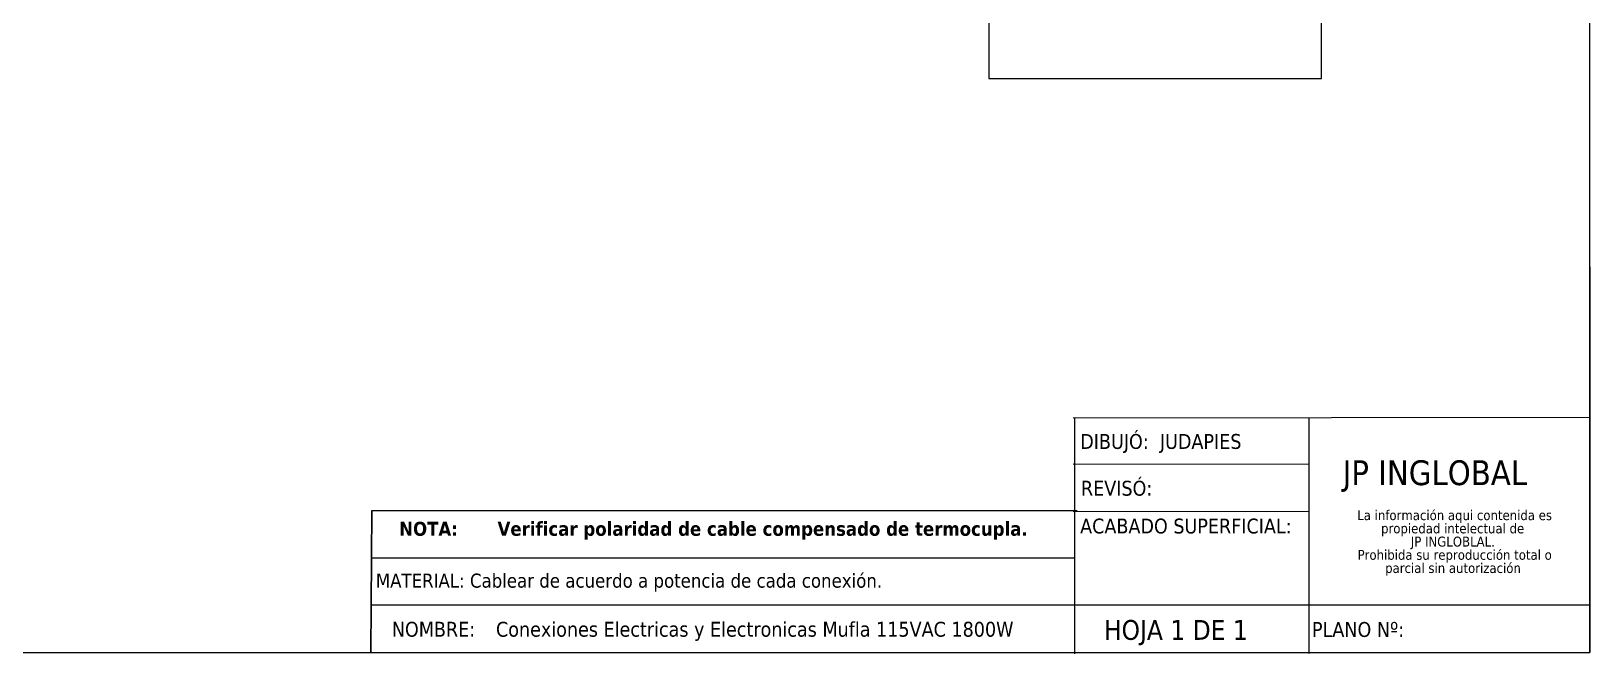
# Model space of a CAD drawing. Header units: millimetres. Extents: x 123.5 to 144.3, y 105.4 to 121.6.
# Drawn here: x 130.45 to 144.26, y 105.39 to 110.91 of the extents above; entities that cross this region are included whole.
import ezdxf

# ---------------------------------------------------------------- set-up
doc = ezdxf.new("R2010")
doc.units = ezdxf.units.MM
doc.linetypes.add('CENTERX2', pattern=[20.32, 12.7, -2.54, 2.54, -2.54])
doc.layers.add('CONTORNO', color=179, linetype='Continuous')
doc.layers.add('WIRES', color=7, linetype='Continuous')
doc.styles.add('SLDTEXTSTYLE0', font='tahoma.ttf')
doc.styles.add('SLDTEXTSTYLE1', font='tahomabd.ttf')

# ---------------------------------------------------------------- blocks, each defined once
blk = doc.blocks.new('SW_NOTE_2')
at = {"layer": 'CONTORNO', "color": 0, "char_height": 1.0583, "attachment_point": 2, "style": 'SLDTEXTSTYLE0'}
for s, insert in [('La información aqui contenida es ', (10.29, 1.34)), ('propiedad intelectual de', (10.08, -0.07)), ('JP INGLOBLAL.', (10.1, -1.48)), ('Prohibida su reproducción total o ', (10.3, -2.89)), ('parcial sin autorización', (10.12, -4.3))]:
    blk.add_mtext(s, dxfattribs=dict(at, insert=insert))

msp = doc.modelspace()

# ---------------------------------------------------------------- linework, layer by layer
at = {"color": 7, "linetype": 'Continuous'}
for p, q in [((144.256, 105.405), (144.256, 121.59)), ((123.506, 105.405), (144.256, 105.405))]:
    msp.add_line(p, q, dxfattribs=at)
at = {"color": 7, "linetype": 'CENTERX2', "lineweight": 0}
for p in [(144.256, 108.823), (133.462, 105.405)]:
    msp.add_line(p, (144.256, 105.405), dxfattribs=at)
at = {"color": 7, "linetype": 'Continuous', "lineweight": 0}
for p, q in [((144.256, 107.486), (139.681, 107.481)), ((139.691, 107.486), (139.691, 105.394)), ((141.766, 107.486), (141.766, 105.397)), ((141.766, 107.071), (139.681, 107.073)), ((139.717, 106.662), (133.47, 106.662)), ((141.766, 106.656), (139.681, 106.653)), ((139.691, 106.241), (133.465, 106.241)), ((144.256, 105.826), (133.465, 105.826))]:
    msp.add_line(p, q, dxfattribs=at)
at = {"color": 7, "linetype": 'Continuous', "lineweight": 30}
msp.add_line((133.47, 106.664), (133.462, 105.405), dxfattribs=at)
at = {"layer": 'WIRES'}
for p, q in [((138.933, 113.652), (138.933, 110.49)), ((141.88, 110.49), (141.88, 111.415)), ((138.933, 110.49), (141.88, 110.49))]:
    msp.add_line(p, q, dxfattribs=at)

# ---------------------------------------------------------------- block references
at = {"layer": 'CONTORNO', "color": 7, "xscale": 0.083, "yscale": 0.083, "zscale": 0.083}
msp.add_blockref('SW_NOTE_2', (142.204, 106.555), dxfattribs=at)

# ---------------------------------------------------------------- texts
at = {"color": 7, "linetype": 'Continuous', "lineweight": 0, "attachment_point": 1, "style": 'SLDTEXTSTYLE0'}
for s, insert, char_height in [('REVISÓ:', (139.749, 106.927), 0.1318), ('\\pi-0.3735,l0.498,t0.996;{\\fTahoma|b1|i0|c0|p34;NOTA:^IVerificar polaridad de cable compensado de termocupla.}', (133.587, 106.564), 0.1245), ('MATERIAL: Cablear de acuerdo a potencia de cada conexión.', (133.505, 106.105), 0.1245), ('\\pi-0.39529,l0.52705,t1.0541;NOMBRE:^IConexiones Electricas y Electronicas Mufla 115VAC 1800W', (133.515, 105.678), 0.13176), ('HOJA 1 DE 1', (139.953, 105.694), 0.17568), ('PLANO Nº:', (141.795, 105.676), 0.1318)]:
    msp.add_mtext(s, dxfattribs=dict(at, insert=insert, char_height=char_height))
at = {"layer": 'CONTORNO', "color": 7, "char_height": 0.13176, "attachment_point": 1, "style": 'SLDTEXTSTYLE0'}
for s, insert in [('DIBUJÓ:  JUDAPIES', (139.743, 107.341)), ('ACABADO SUPERFICIAL:', (139.742, 106.592))]:
    msp.add_mtext(s, dxfattribs=dict(at, insert=insert))
at = {"layer": 'CONTORNO', "insert": (142.067, 107.108), "char_height": 0.2196, "attachment_point": 1, "style": 'SLDTEXTSTYLE1'}
msp.add_mtext('JP INGLOBAL', dxfattribs=at)

doc.saveas('drawing.dxf')
